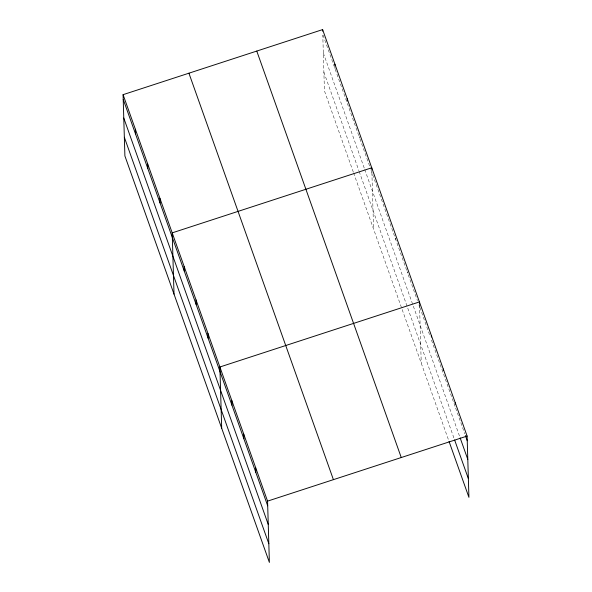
<?xml version="1.0" encoding="UTF-8"?>
<svg xmlns="http://www.w3.org/2000/svg" width="592" height="592" viewBox="0 0 592 592"><rect width="100%" height="100%" fill="white"/><g stroke="black" fill="none" stroke-linecap="round" stroke-linejoin="round"><path stroke-width="0.44" stroke-dasharray="2.96 2.22" d="M323.069 35.143L359.603 137.929L359.559 136.367M359.906 138.787L370.659 169.023M370.962 169.882L407.644 273.075L407.599 271.513M408.258 274.792L417.427 300.588M418.951 304.887L419.565 306.604M419.869 307.47L429.955 335.842M431.487 340.141L455.019 406.349M455.633 408.066L464.801 433.862M323.313 52.954L364.457 168.69M364.761 169.556L459.851 437.059M323.883 72.194L358.885 170.659M359.196 171.525L454.308 439.101M353.298 172.057L324.438 90.872L322.788 35.165M353.609 172.923L449.054 441.447M419.521 305.05L421.245 363.199M395.678 237.984L395.722 239.538M371.887 172.472L373.567 229.067M334.991 67.266L335.042 68.827"/><path stroke-width="0.89" d="M123.077 94.668L267.562 501.128L269.382 562.4L124.897 155.94L123.077 94.668L322.618 29.6L467.103 436.06L468.923 497.332L449.054 441.447M267.562 501.128L467.103 436.06M465.408 435.579L467.243 440.737M460.162 437.917L467.798 459.414M454.619 439.967L468.368 478.654M256.773 51.075L401.258 457.535M188.922 73.193L333.414 479.661M123.217 99.345L267.702 505.805M123.765 118.023L268.257 524.482M124.342 137.263L268.827 543.722M455.189 402.53L455.233 404.084M443.267 368.994L443.312 370.555M431.346 335.464L431.39 337.018M419.499 304.266L419.425 301.927L219.884 366.996L221.697 428.268M371.791 169.356L371.746 167.795L172.198 232.863L174.018 294.135M347.186 98.701L347.252 101.04M334.902 64.151L334.946 65.712M322.618 29.6L322.67 31.161M255.64 467.599L255.781 472.275M243.719 434.062L243.86 438.739M231.805 400.532L231.938 405.209M207.962 333.466L208.103 338.143M196.041 299.929L196.181 304.606M184.119 266.4L184.26 271.077M159.921 198.313L160.055 202.997M147.637 163.769L147.778 168.446M135.353 129.219L135.494 133.896"/></g></svg>
